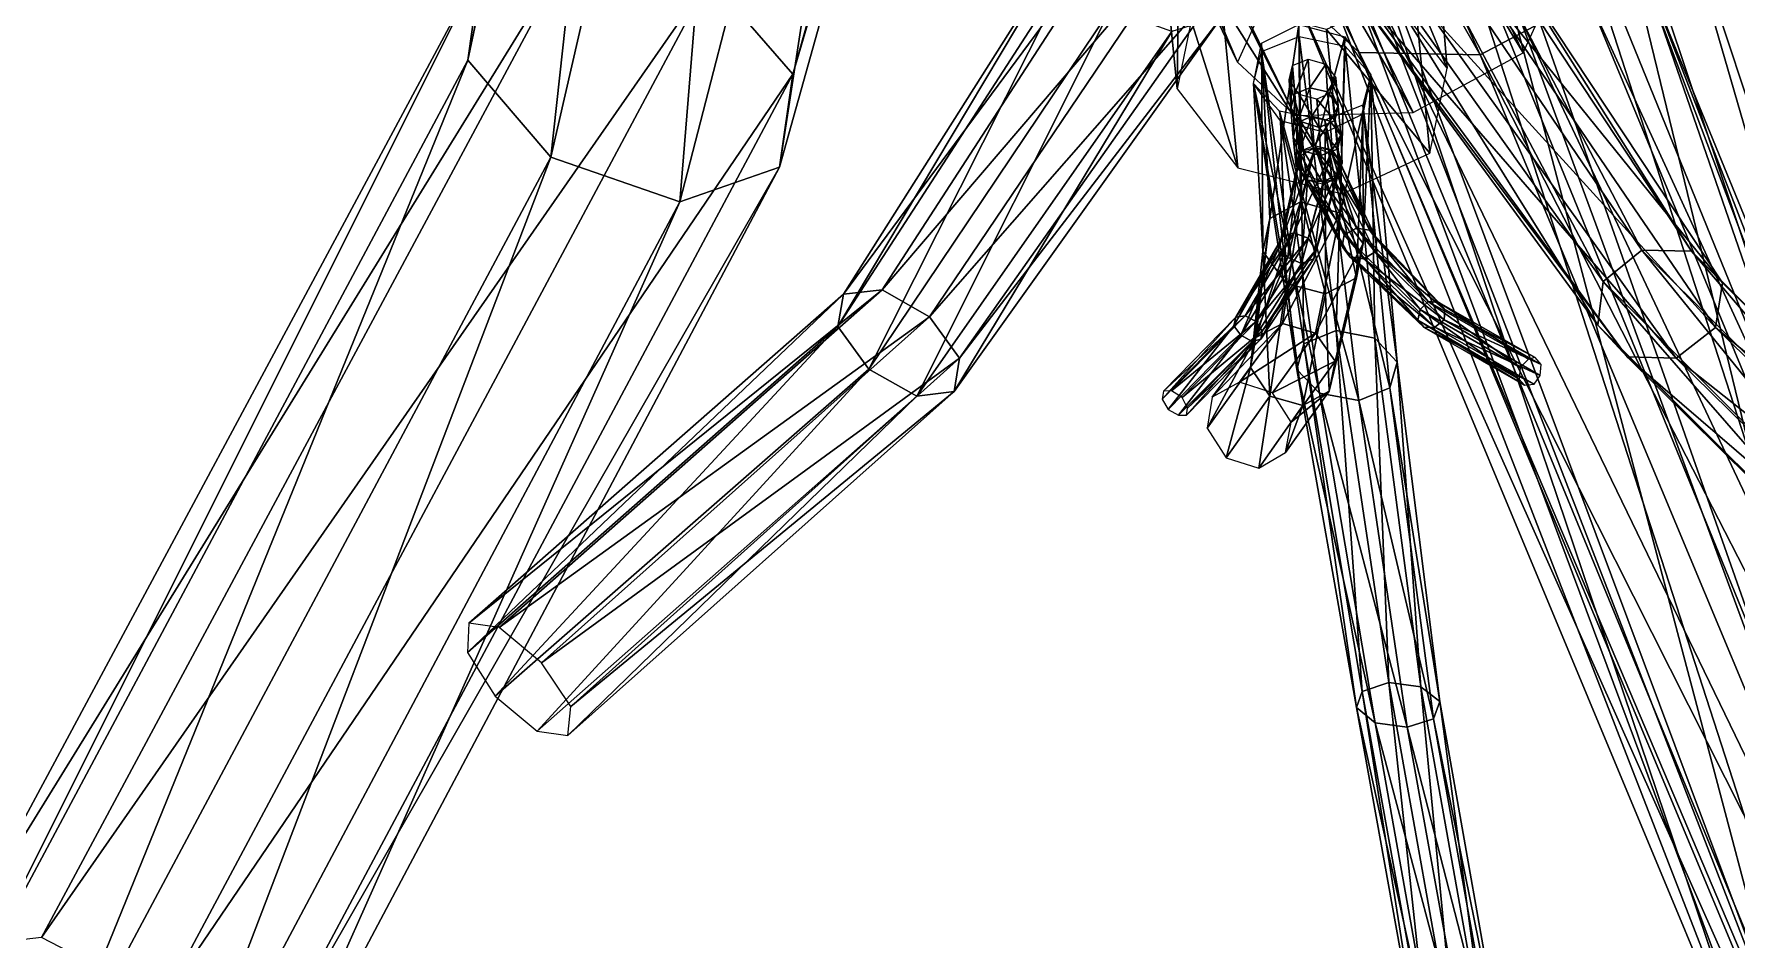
# Model space of a CAD drawing. Extents: x -19.7 to 19.7, y -24.1 to 24.1.
# Drawn here: x 0.004 to 4.133, y -20.372 to -18.175 of the extents above; entities that cross this region are included whole.
import ezdxf

# ---------------------------------------------------------------- set-up
doc = ezdxf.new("R2010")
doc.units = 0

msp = doc.modelspace()

# ---------------------------------------------------------------- linework, layer by layer
at = {"layer": 'aqua100', "color": 3}
for points in [[(1.50689, -14.91918, 16.25378), (2.92187, -18.24353, 17.34649), (1.43188, -15.16174, 16.03765)], [(1.50689, -14.91918, 16.25378), (3.00762, -18.05444, 17.59698), (2.92187, -18.24353, 17.34649)], [(1.66998, -15.11639, 18.25805), (3.0595, -18.07293, 19.95037), (3.21685, -18.22039, 19.74426)], [(1.66998, -15.11639, 18.25805), (3.21685, -18.22039, 19.74426), (1.87164, -15.35681, 18.05206)], [(1.43188, -15.16174, 16.03765), (2.92187, -18.24353, 17.34649), (3.0614, -18.37316, 17.14593)], [(1.43188, -15.16174, 16.03765), (3.0614, -18.37316, 17.14593), (1.58618, -15.34027, 15.86022)], [(1.88421, -15.34899, 15.82275), (3.61431, -18.22106, 17.25994), (2.14965, -15.18377, 15.94384)], [(2.14965, -15.18377, 15.94384), (3.61431, -18.22106, 17.25994), (3.70233, -18.02728, 17.50622)], [(1.58618, -15.34027, 15.86022), (3.34814, -18.3656, 17.11096), (1.88421, -15.34899, 15.82275)], [(1.58618, -15.34027, 15.86022), (3.0614, -18.37316, 17.14593), (3.34814, -18.3656, 17.11096)], [(1.87164, -15.35681, 18.05206), (3.21685, -18.22039, 19.74426), (3.51043, -18.22564, 19.70611)], [(1.87164, -15.35681, 18.05206), (3.51043, -18.22564, 19.70611), (2.23406, -15.39135, 18.01019)], [(1.88421, -15.34899, 15.82275), (3.34814, -18.3656, 17.11096), (3.61431, -18.22106, 17.25994)], [(2.23406, -15.39135, 18.01019), (3.51043, -18.22564, 19.70611), (3.77246, -18.08703, 19.85949)], [(1.58544, -15.71759, 20.86199), (1.05621, -18.23846, 22.76678), (1.52563, -16.02722, 20.60937)], [(1.58544, -15.71759, 20.86199), (1.0874, -18.01458, 23.01818), (1.05621, -18.23846, 22.76678)], [(2.50616, -15.92547, 20.93341), (1.84405, -18.27258, 23.19464), (1.6419, -18.03985, 23.31982)], [(2.445, -16.23468, 20.6809), (1.84405, -18.27258, 23.19464), (2.50616, -15.92547, 20.93341)], [(1.52563, -16.02722, 20.60937), (1.05621, -18.23846, 22.76678), (1.25701, -18.47387, 22.64349)], [(1.52563, -16.02722, 20.60937), (1.25701, -18.47387, 22.64349), (1.75506, -16.3081, 20.45397)], [(2.445, -16.23468, 20.6809), (1.81127, -18.49792, 22.94293), (1.84405, -18.27258, 23.19464)], [(2.13525, -16.3941, 20.48504), (1.81127, -18.49792, 22.94293), (2.445, -16.23468, 20.6809)], [(1.75506, -16.3081, 20.45397), (1.25701, -18.47387, 22.64349), (1.56976, -18.58245, 22.71624)], [(1.75506, -16.3081, 20.45397), (1.56976, -18.58245, 22.71624), (2.13525, -16.3941, 20.48504)], [(2.13525, -16.3941, 20.48504), (1.56976, -18.58245, 22.71624), (1.81127, -18.49792, 22.94293)], [(3.42163, -17.4826, 22.87158), (4.25219, -20.62158, 24.33782), (3.13812, -17.6405, 22.70965)], [(3.75787, -17.5111, 22.83337), (4.48632, -20.50903, 24.5003), (3.42163, -17.4826, 22.87158)], [(3.42163, -17.4826, 22.87158), (4.48632, -20.50903, 24.5003), (4.25219, -20.62158, 24.33782)], [(3.75787, -17.5111, 22.83337), (4.76348, -20.51165, 24.46484), (4.48632, -20.50903, 24.5003)], [(3.95153, -17.71081, 22.61718), (4.76348, -20.51165, 24.46484), (3.75787, -17.5111, 22.83337)], [(3.13812, -17.6405, 22.70965), (4.19848, -20.78259, 24.07635), (3.07684, -17.89276, 22.44598)], [(3.13812, -17.6405, 22.70965), (4.25219, -20.62158, 24.33782), (4.19848, -20.78259, 24.07635)], [(2.78277, -17.70782, 23.59613), (2.77593, -18.3078, 23.94476), (2.7362, -17.90924, 23.42138)], [(2.78277, -17.70782, 23.59613), (2.81793, -18.10443, 24.11706), (2.77593, -18.3078, 23.94476)], [(3.88684, -17.96759, 22.35839), (4.9187, -20.62921, 24.25439), (3.95153, -17.71081, 22.61718)], [(3.95153, -17.71081, 22.61718), (4.9187, -20.62921, 24.25439), (4.76348, -20.51165, 24.46484)], [(3.39538, -17.73632, 20.36737), (4.56762, -21.35668, 21.16674), (3.13574, -17.87487, 20.21173)], [(3.39538, -17.73632, 20.36737), (4.82904, -21.24688, 21.34777), (4.56762, -21.35668, 21.16674)], [(3.69366, -17.74121, 20.32781), (4.82904, -21.24688, 21.34777), (3.39538, -17.73632, 20.36737)], [(3.69366, -17.74121, 20.32781), (5.11236, -21.22583, 21.31158), (4.82904, -21.24688, 21.34777)], [(3.85137, -17.88519, 20.11614), (5.11236, -21.22583, 21.31158), (3.69366, -17.74121, 20.32781)], [(3.29748, -17.80902, 23.76403), (3.80853, -18.77532, 24.87799), (3.17559, -17.88543, 23.70184)], [(3.29748, -17.80902, 23.76403), (3.90228, -18.6997, 24.91528), (3.80853, -18.77532, 24.87799)], [(3.44549, -17.82635, 23.75), (3.90228, -18.6997, 24.91528), (3.29748, -17.80902, 23.76403)], [(3.44549, -17.82635, 23.75), (4.02276, -18.70178, 24.88793), (3.90228, -18.6997, 24.91528)], [(3.5354, -17.92834, 23.6679), (4.02276, -18.70178, 24.88793), (3.44549, -17.82635, 23.75)], [(2.67059, -17.85375, 23.55548), (2.06054, -18.79534, 24.22705), (1.96685, -18.80572, 24.1203)], [(2.67059, -17.85375, 23.55548), (1.96685, -18.80572, 24.1203), (2.54724, -17.88977, 23.45092)], [(2.81878, -17.90783, 23.58105), (2.06054, -18.79534, 24.22705), (2.67059, -17.85375, 23.55548)], [(3.13574, -17.87487, 20.21173), (4.48309, -21.49224, 20.87536), (3.0595, -18.07293, 19.95037)], [(3.13574, -17.87487, 20.21173), (4.56762, -21.35668, 21.16674), (4.48309, -21.49224, 20.87536)], [(3.39752, -17.8626, 23.6126), (3.43017, -18.25805, 24.13909), (3.28454, -18.06958, 24.25427)], [(3.35064, -18.06542, 23.43853), (3.43017, -18.25805, 24.13909), (3.39752, -17.8626, 23.6126)], [(2.54724, -17.88977, 23.45092), (1.95343, -18.88464, 24.01263), (2.52563, -17.99853, 23.3338)], [(2.54724, -17.88977, 23.45092), (1.96685, -18.80572, 24.1203), (1.95343, -18.88464, 24.01263)], [(2.81878, -17.90783, 23.58105), (2.17535, -18.86102, 24.2677), (2.06054, -18.79534, 24.22705)], [(2.90844, -18.02374, 23.51623), (2.17535, -18.86102, 24.2677), (2.81878, -17.90783, 23.58105)], [(2.7362, -17.90924, 23.42138), (2.92285, -18.49945, 23.82904), (2.88378, -18.09948, 23.30273)], [(2.7362, -17.90924, 23.42138), (2.77593, -18.3078, 23.94476), (2.92285, -18.49945, 23.82904)], [(3.07684, -17.89276, 22.44598), (4.35388, -20.90283, 23.86999), (3.26739, -18.09619, 22.23291)], [(3.07684, -17.89276, 22.44598), (4.19848, -20.78259, 24.07635), (4.35388, -20.90283, 23.86999)], [(3.17559, -17.88543, 23.70184), (3.79577, -18.88104, 24.79595), (3.15576, -18.00683, 23.59936)], [(3.17559, -17.88543, 23.70184), (3.80853, -18.77532, 24.87799), (3.79577, -18.88104, 24.79595)], [(3.77246, -18.08703, 19.85949), (5.25311, -21.3081, 21.08148), (3.85137, -17.88519, 20.11614)], [(3.85137, -17.88519, 20.11614), (5.25311, -21.3081, 21.08148), (5.11236, -21.22583, 21.31158)], [(1.32873, -17.93194, 23.24853), (0.02209, -20.36584, 24.83728), (-0.1878, -20.3905, 24.55401)], [(1.32873, -17.93194, 23.24853), (-0.1878, -20.3905, 24.55401), (1.0874, -18.01458, 23.01818)], [(1.6419, -18.03985, 23.31982), (0.02209, -20.36584, 24.83728), (1.32873, -17.93194, 23.24853)], [(3.51263, -18.05377, 23.56683), (4.09759, -18.77825, 24.81207), (3.5354, -17.92834, 23.6679)], [(3.5354, -17.92834, 23.6679), (4.09759, -18.77825, 24.81207), (4.02276, -18.70178, 24.88793)], [(2.52563, -17.99853, 23.3338), (1.95343, -18.88464, 24.01263), (2.02795, -18.98797, 23.96337)], [(2.52563, -17.99853, 23.3338), (2.02795, -18.98797, 23.96337), (2.61395, -18.11566, 23.27075)], [(3.60345, -18.12786, 22.1975), (4.86212, -20.79394, 23.99572), (3.88684, -17.96759, 22.35839)], [(3.88684, -17.96759, 22.35839), (4.86212, -20.79394, 23.99572), (4.9187, -20.62921, 24.25439)], [(1.0874, -18.01458, 23.01818), (-0.1878, -20.3905, 24.55401), (-0.19268, -20.57543, 24.27343)], [(1.0874, -18.01458, 23.01818), (-0.19268, -20.57543, 24.27343), (1.05621, -18.23846, 22.76678)], [(1.6419, -18.03985, 23.31982), (0.31738, -20.51861, 24.95074), (0.02209, -20.36584, 24.83728)], [(1.84405, -18.27258, 23.19464), (0.31738, -20.51861, 24.95074), (1.6419, -18.03985, 23.31982)], [(2.90844, -18.02374, 23.51623), (2.2481, -18.96124, 24.21801), (2.17535, -18.86102, 24.2677)], [(2.88531, -18.13098, 23.39868), (2.2481, -18.96124, 24.21801), (2.90844, -18.02374, 23.51623)], [(3.15576, -18.00683, 23.59936), (3.79577, -18.88104, 24.79595), (3.86669, -18.95806, 24.71948)], [(3.15576, -18.00683, 23.59936), (3.86669, -18.95806, 24.71948), (3.24285, -18.10723, 23.51751)], [(3.0595, -18.07293, 19.95037), (4.48309, -21.49224, 20.87536), (4.62084, -21.58044, 20.64978)], [(3.0595, -18.07293, 19.95037), (4.62084, -21.58044, 20.64978), (3.21685, -18.22039, 19.74426)], [(3.138, -18.16406, 23.31054), (3.388, -18.46398, 23.96771), (3.35064, -18.06542, 23.43853)], [(3.35064, -18.06542, 23.43853), (3.388, -18.46398, 23.96771), (3.43017, -18.25805, 24.13909)], [(3.38903, -18.12677, 23.50433), (4.08087, -18.88653, 24.73168), (3.51263, -18.05377, 23.56683)], [(3.51263, -18.05377, 23.56683), (4.08087, -18.88653, 24.73168), (4.09759, -18.77825, 24.81207)], [(2.61395, -18.11566, 23.27075), (2.02795, -18.98797, 23.96337), (2.14495, -19.05334, 24.00457)], [(2.61395, -18.11566, 23.27075), (2.14495, -19.05334, 24.00457), (2.76275, -18.16937, 23.29565)], [(2.88378, -18.09948, 23.30273), (2.92285, -18.49945, 23.82904), (3.17694, -18.56262, 23.83843)], [(2.88378, -18.09948, 23.30273), (3.17694, -18.56262, 23.83843), (3.138, -18.16406, 23.31054)], [(3.24285, -18.10723, 23.51751), (3.98559, -18.96099, 24.69262), (3.38903, -18.12677, 23.50433)], [(3.24285, -18.10723, 23.51751), (3.86669, -18.95806, 24.71948), (3.98559, -18.96099, 24.69262)], [(3.26739, -18.09619, 22.23291), (4.62811, -20.90686, 23.83789), (3.60345, -18.12786, 22.1975)], [(3.26739, -18.09619, 22.23291), (4.35388, -20.90283, 23.86999), (4.62811, -20.90686, 23.83789)], [(3.51043, -18.22564, 19.70611), (5.16503, -21.45043, 20.79443), (3.77246, -18.08703, 19.85949)], [(3.77246, -18.08703, 19.85949), (5.16503, -21.45043, 20.79443), (5.25311, -21.3081, 21.08148)], [(2.76275, -18.16937, 23.29565), (2.23535, -19.04241, 24.10925), (2.88531, -18.13098, 23.39868)], [(2.88531, -18.13098, 23.39868), (2.23535, -19.04241, 24.10925), (2.2481, -18.96124, 24.21801)], [(3.0708, -18.15179, 24.11138), (3.00073, -18.62243, 24.85839), (2.9804, -18.1972, 24.0606)], [(3.0708, -18.15179, 24.11138), (3.07495, -18.58245, 24.90203), (3.00073, -18.62243, 24.85839)], [(3.182, -18.18243, 24.11993), (3.07495, -18.58245, 24.90203), (3.0708, -18.15179, 24.11138)], [(3.138, -18.16406, 23.31054), (3.17694, -18.56262, 23.83843), (3.388, -18.46398, 23.96771)], [(3.38903, -18.12677, 23.50433), (3.98559, -18.96099, 24.69262), (4.08087, -18.88653, 24.73168)], [(3.60345, -18.12786, 22.1975), (4.62811, -20.90686, 23.83789), (4.86212, -20.79394, 23.99572)], [(2.76275, -18.16937, 23.29565), (2.14495, -19.05334, 24.00457), (2.23535, -19.04241, 24.10925)], [(2.9804, -18.1972, 24.0606), (2.9837, -18.70288, 24.80358), (2.96112, -18.29541, 23.99975)], [(3.07171, -18.18133, 24.14941), (3.08245, -18.92626, 24.65899), (2.97991, -18.21765, 24.08825)], [(2.9804, -18.1972, 24.0606), (3.00073, -18.62243, 24.85839), (2.9837, -18.70288, 24.80358)], [(3.18286, -18.20489, 24.14916), (3.16094, -18.89379, 24.71197), (3.07171, -18.18133, 24.14941)], [(3.07171, -18.18133, 24.14941), (3.16094, -18.89379, 24.71197), (3.08245, -18.92626, 24.65899)], [(3.182, -18.18243, 24.11993), (3.17059, -18.60943, 24.91125), (3.07495, -18.58245, 24.90203)], [(3.18286, -18.20489, 24.14916), (3.25457, -18.91253, 24.71166), (3.16094, -18.89379, 24.71197)], [(3.24487, -18.27386, 24.08374), (3.17059, -18.60943, 24.91125), (3.182, -18.18243, 24.11993)], [(3.24487, -18.27386, 24.08374), (3.25457, -18.91253, 24.71166), (3.18286, -18.20489, 24.14916)], [(1.05621, -18.23846, 22.76678), (-0.19268, -20.57543, 24.27343), (0.01037, -20.81085, 24.14953)], [(1.05621, -18.23846, 22.76678), (0.01037, -20.81085, 24.14953), (1.25701, -18.47387, 22.64349)], [(2.97991, -18.21765, 24.08825), (3.06549, -18.98876, 24.58105), (2.96112, -18.29541, 23.99975)], [(2.97991, -18.21765, 24.08825), (3.08245, -18.92626, 24.65899), (3.06549, -18.98876, 24.58105)], [(3.0935, -18.2362, 24.07696), (3.06121, -18.32049, 24.14746), (3.0556, -18.25183, 24.05798)], [(3.0935, -18.2362, 24.07696), (3.09729, -18.30535, 24.16833), (3.06121, -18.32049, 24.14746)], [(3.13647, -18.24804, 24.0802), (3.09729, -18.30535, 24.16833), (3.0935, -18.2362, 24.07696)], [(3.21685, -18.22039, 19.74426), (4.62084, -21.58044, 20.64978), (4.9024, -21.56158, 20.61614)], [(3.21685, -18.22039, 19.74426), (4.9024, -21.56158, 20.61614), (3.51043, -18.22564, 19.70611)], [(3.51043, -18.22564, 19.70611), (4.9024, -21.56158, 20.61614), (5.16503, -21.45043, 20.79443)], [(1.84405, -18.27258, 23.19464), (0.52008, -20.75305, 24.8291), (0.31738, -20.51861, 24.95074)], [(1.81127, -18.49792, 22.94293), (0.52008, -20.75305, 24.8291), (1.84405, -18.27258, 23.19464)], [(3.0556, -18.25183, 24.05798), (3.05133, -18.35504, 24.11694), (3.0476, -18.28662, 24.02722)], [(3.0476, -18.28662, 24.02722), (3.05133, -18.35504, 24.11694), (3.07574, -18.38726, 24.09539)], [(3.0476, -18.28662, 24.02722), (3.07574, -18.38726, 24.09539), (3.07165, -18.32159, 24.00671)], [(3.0556, -18.25183, 24.05798), (3.06121, -18.32049, 24.14746), (3.05133, -18.35504, 24.11694)], [(3.13647, -18.24804, 24.0802), (3.14025, -18.31573, 24.16815), (3.09729, -18.30535, 24.16833)], [(3.16052, -18.28179, 24.05938), (3.14025, -18.31573, 24.16815), (3.13647, -18.24804, 24.0802)], [(3.16052, -18.28179, 24.05938), (3.16607, -18.35034, 24.14849), (3.14025, -18.31573, 24.16815)], [(3.15057, -18.31671, 24.02795), (3.16607, -18.35034, 24.14849), (3.16052, -18.28179, 24.05938)], [(3.24487, -18.27386, 24.08374), (3.22668, -18.68353, 24.87988), (3.17059, -18.60943, 24.91125)], [(3.22576, -18.34759, 23.99633), (3.30889, -18.97064, 24.65637), (3.24487, -18.27386, 24.08374)], [(3.22607, -18.36962, 24.02227), (3.22668, -18.68353, 24.87988), (3.24487, -18.27386, 24.08374)], [(3.24487, -18.27386, 24.08374), (3.30889, -18.97064, 24.65637), (3.25457, -18.91253, 24.71166)], [(2.96112, -18.29541, 23.99975), (3.04101, -18.77996, 24.77276), (3.02655, -18.38568, 23.96313)], [(2.96112, -18.29541, 23.99975), (3.06549, -18.98876, 24.58105), (3.12066, -19.04608, 24.52819)], [(2.96112, -18.29541, 23.99975), (2.9837, -18.70288, 24.80358), (3.04101, -18.77996, 24.77276)], [(2.96112, -18.29541, 23.99975), (3.12066, -19.04608, 24.52819), (3.02368, -18.36236, 23.9367)], [(3.06121, -18.32049, 24.14746), (3.05657, -18.4259, 24.20458), (3.05133, -18.35504, 24.11694)], [(3.06121, -18.32049, 24.14746), (3.06671, -18.39086, 24.23693), (3.05657, -18.4259, 24.20458)], [(3.09729, -18.30535, 24.16833), (3.06671, -18.39086, 24.23693), (3.06121, -18.32049, 24.14746)], [(3.09729, -18.30535, 24.16833), (3.10186, -18.37432, 24.25744), (3.06671, -18.39086, 24.23693)], [(3.07165, -18.32159, 24.00671), (3.07574, -18.38726, 24.09539), (3.12023, -18.40155, 24.09582)], [(3.07165, -18.32159, 24.00671), (3.12023, -18.40155, 24.09582), (3.11468, -18.33319, 24.00701)], [(3.14025, -18.31573, 24.16815), (3.10186, -18.37432, 24.25744), (3.09729, -18.30535, 24.16833)], [(3.14025, -18.31573, 24.16815), (3.14685, -18.38696, 24.25976), (3.10186, -18.37432, 24.25744)], [(3.11468, -18.33319, 24.00701), (3.15783, -18.38488, 24.1181), (3.15057, -18.31671, 24.02795)], [(3.16607, -18.35034, 24.14849), (3.14685, -18.38696, 24.25976), (3.14025, -18.31573, 24.16815)], [(3.15057, -18.31671, 24.02795), (3.15783, -18.38488, 24.1181), (3.16607, -18.35034, 24.14849)], [(3.02368, -18.36236, 23.9367), (3.21618, -19.06427, 24.52807), (3.13354, -18.38427, 23.93444)], [(3.02368, -18.36236, 23.9367), (3.12066, -19.04608, 24.52819), (3.21618, -19.06427, 24.52807)], [(3.05133, -18.35504, 24.11694), (3.08172, -18.45892, 24.18634), (3.07574, -18.38726, 24.09539)], [(3.05133, -18.35504, 24.11694), (3.05657, -18.4259, 24.20458), (3.08172, -18.45892, 24.18634)], [(3.11468, -18.33319, 24.00701), (3.12023, -18.40155, 24.09582), (3.15783, -18.38488, 24.1181)], [(3.13354, -18.38427, 23.93444), (3.29156, -19.03344, 24.57891), (3.22576, -18.34759, 23.99633)], [(3.13482, -18.41406, 23.97277), (3.21069, -18.76672, 24.82592), (3.22607, -18.36962, 24.02227)], [(3.16607, -18.35034, 24.14849), (3.17248, -18.42089, 24.23974), (3.14685, -18.38696, 24.25976)], [(3.15783, -18.38488, 24.1181), (3.17248, -18.42089, 24.23974), (3.16607, -18.35034, 24.14849)], [(3.22607, -18.36962, 24.02227), (3.21069, -18.76672, 24.82592), (3.22668, -18.68353, 24.87988)], [(3.22576, -18.34759, 23.99633), (3.29156, -19.03344, 24.57891), (3.30889, -18.97064, 24.65637)], [(3.02655, -18.38568, 23.96313), (3.04101, -18.77996, 24.77276), (3.13507, -18.80529, 24.78131)], [(3.02655, -18.38568, 23.96313), (3.13507, -18.80529, 24.78131), (3.13482, -18.41406, 23.97277)], [(3.06671, -18.39086, 24.23693), (3.06396, -18.49572, 24.29815), (3.05657, -18.4259, 24.20458)], [(3.06671, -18.39086, 24.23693), (3.07141, -18.46051, 24.32586), (3.06396, -18.49572, 24.29815)], [(3.10186, -18.37432, 24.25744), (3.07141, -18.46051, 24.32586), (3.06671, -18.39086, 24.23693)], [(3.10186, -18.37432, 24.25744), (3.10809, -18.44604, 24.34918), (3.07141, -18.46051, 24.32586)], [(3.07574, -18.38726, 24.09539), (3.08172, -18.45892, 24.18634), (3.12432, -18.46954, 24.18792)], [(3.07574, -18.38726, 24.09539), (3.12432, -18.46954, 24.18792), (3.12023, -18.40155, 24.09582)], [(3.14685, -18.38696, 24.25976), (3.10809, -18.44604, 24.34918), (3.10186, -18.37432, 24.25744)], [(3.14685, -18.38696, 24.25976), (3.1513, -18.45623, 24.34887), (3.10809, -18.44604, 24.34918)], [(3.12023, -18.40155, 24.09582), (3.16412, -18.45422, 24.20916), (3.15783, -18.38488, 24.1181)], [(3.12023, -18.40155, 24.09582), (3.12432, -18.46954, 24.18792), (3.16412, -18.45422, 24.20916)], [(3.13354, -18.38427, 23.93444), (3.21618, -19.06427, 24.52807), (3.29156, -19.03344, 24.57891)], [(3.17248, -18.42089, 24.23974), (3.1513, -18.45623, 24.34887), (3.14685, -18.38696, 24.25976)], [(3.15783, -18.38488, 24.1181), (3.16412, -18.45422, 24.20916), (3.17248, -18.42089, 24.23974)], [(3.11016, -18.45025, 24.34594), (3.05834, -18.65722, 24.5747), (3.03179, -18.66613, 24.55468)], [(3.11016, -18.45025, 24.34594), (3.03179, -18.66613, 24.55468), (3.07696, -18.45941, 24.32067)], [(3.05657, -18.4259, 24.20458), (3.08898, -18.52886, 24.2763), (3.08172, -18.45892, 24.18634)], [(3.05657, -18.4259, 24.20458), (3.06396, -18.49572, 24.29815), (3.08898, -18.52886, 24.2763)], [(3.14801, -18.4649, 24.35052), (3.05834, -18.65722, 24.5747), (3.11016, -18.45025, 24.34594)], [(3.11016, -18.45025, 24.34594), (3.1809, -18.66217, 24.60302), (3.07666, -18.46923, 24.33142)], [(3.11016, -18.45025, 24.34594), (3.21081, -18.64617, 24.61596), (3.1809, -18.66217, 24.60302)], [(3.14721, -18.45617, 24.33984), (3.21081, -18.64617, 24.61596), (3.11016, -18.45025, 24.34594)], [(3.12432, -18.46954, 24.18792), (3.16729, -18.52252, 24.29711), (3.16412, -18.45422, 24.20916)], [(3.13482, -18.41406, 23.97277), (3.13507, -18.80529, 24.78131), (3.21069, -18.76672, 24.82592)], [(3.17248, -18.42089, 24.23974), (3.17547, -18.48919, 24.33001), (3.1513, -18.45623, 24.34887)], [(3.16412, -18.45422, 24.20916), (3.17547, -18.48919, 24.33001), (3.17248, -18.42089, 24.23974)], [(3.16412, -18.45422, 24.20916), (3.16729, -18.52252, 24.29711), (3.17547, -18.48919, 24.33001)], [(1.25701, -18.47387, 22.64349), (0.01037, -20.81085, 24.14953), (0.3045, -20.96331, 24.26574)], [(1.25701, -18.47387, 22.64349), (0.3045, -20.96331, 24.26574), (1.56976, -18.58245, 22.71624)], [(3.07696, -18.45941, 24.32067), (3.02325, -18.69146, 24.52532), (3.06823, -18.48986, 24.29071)], [(3.07696, -18.45941, 24.32067), (3.03179, -18.66613, 24.55468), (3.02325, -18.69146, 24.52532)], [(3.06823, -18.48986, 24.29071), (3.02325, -18.69146, 24.52532), (3.04394, -18.71679, 24.51202)], [(3.06823, -18.48986, 24.29071), (3.04394, -18.71679, 24.51202), (3.09216, -18.51971, 24.27545)], [(3.14801, -18.4649, 24.35052), (3.0935, -18.6701, 24.58056), (3.05834, -18.65722, 24.5747)], [(3.07666, -18.46923, 24.33142), (3.17614, -18.69036, 24.5819), (3.07092, -18.50109, 24.3081)], [(3.07666, -18.46923, 24.33142), (3.1809, -18.66217, 24.60302), (3.17614, -18.69036, 24.5819)], [(3.08172, -18.45892, 24.18634), (3.1314, -18.5393, 24.27709), (3.12432, -18.46954, 24.18792)], [(3.08172, -18.45892, 24.18634), (3.08898, -18.52886, 24.2763), (3.1314, -18.5393, 24.27709)], [(3.17028, -18.49511, 24.33361), (3.0935, -18.6701, 24.58056), (3.14801, -18.4649, 24.35052)], [(3.17028, -18.49511, 24.33361), (3.11218, -18.6983, 24.56524), (3.0935, -18.6701, 24.58056)], [(3.16326, -18.52575, 24.30413), (3.11218, -18.6983, 24.56524), (3.17028, -18.49511, 24.33361)], [(3.12432, -18.46954, 24.18792), (3.1314, -18.5393, 24.27709), (3.16729, -18.52252, 24.29711)], [(3.16827, -18.48236, 24.31579), (3.2423, -18.65106, 24.60864), (3.14721, -18.45617, 24.33984)], [(3.14721, -18.45617, 24.33984), (3.2423, -18.65106, 24.60864), (3.21081, -18.64617, 24.61596)], [(3.16217, -18.51605, 24.29345), (3.26007, -18.67431, 24.59161), (3.16827, -18.48236, 24.31579)], [(3.16827, -18.48236, 24.31579), (3.26007, -18.67431, 24.59161), (3.2423, -18.65106, 24.60864)], [(1.56976, -18.58245, 22.71624), (0.5177, -20.93884, 24.54644), (1.81127, -18.49792, 22.94293)], [(1.81127, -18.49792, 22.94293), (0.5177, -20.93884, 24.54644), (0.52008, -20.75305, 24.8291)], [(3.09216, -18.51971, 24.27545), (3.04394, -18.71679, 24.51202), (3.07714, -18.7315, 24.5194)], [(3.07092, -18.50109, 24.3081), (3.19409, -18.71563, 24.56427), (3.0924, -18.52996, 24.28509)], [(3.07092, -18.50109, 24.3081), (3.17614, -18.69036, 24.5819), (3.19409, -18.71563, 24.56427)], [(3.09216, -18.51971, 24.27545), (3.07714, -18.7315, 24.5194), (3.13012, -18.53466, 24.27984)], [(3.13012, -18.53466, 24.27984), (3.07714, -18.7315, 24.5194), (3.10687, -18.7207, 24.53906)], [(3.0924, -18.52996, 24.28509), (3.19409, -18.71563, 24.56427), (3.22821, -18.72039, 24.55792)], [(3.0924, -18.52996, 24.28509), (3.22821, -18.72039, 24.55792), (3.13012, -18.53466, 24.27984)], [(3.16326, -18.52575, 24.30413), (3.10687, -18.7207, 24.53906), (3.11218, -18.6983, 24.56524)], [(3.13012, -18.53466, 24.27984), (3.10687, -18.7207, 24.53906), (3.16326, -18.52575, 24.30413)], [(3.13012, -18.53466, 24.27984), (3.25549, -18.70312, 24.56732), (3.16217, -18.51605, 24.29345)], [(3.13012, -18.53466, 24.27984), (3.22821, -18.72039, 24.55792), (3.25549, -18.70312, 24.56732)], [(3.16217, -18.51605, 24.29345), (3.25549, -18.70312, 24.56732), (3.26007, -18.67431, 24.59161)], [(1.56976, -18.58245, 22.71624), (0.3045, -20.96331, 24.26574), (0.5177, -20.93884, 24.54644)], [(3.07495, -18.58245, 24.90203), (3.031, -18.87677, 25.75384), (2.96679, -18.91137, 25.71948)], [(3.07495, -18.58245, 24.90203), (2.96679, -18.91137, 25.71948), (3.00073, -18.62243, 24.85839)], [(3.17059, -18.60943, 24.91125), (3.031, -18.87677, 25.75384), (3.07495, -18.58245, 24.90203)], [(3.17059, -18.60943, 24.91125), (3.11071, -18.90026, 25.76354), (3.031, -18.87677, 25.75384)], [(3.22668, -18.68353, 24.87988), (3.11071, -18.90026, 25.76354), (3.17059, -18.60943, 24.91125)], [(3.05834, -18.65722, 24.5747), (2.94036, -18.85876, 24.76873), (2.91833, -18.86157, 24.74511)], [(3.05834, -18.65722, 24.5747), (2.91833, -18.86157, 24.74511), (3.03179, -18.66613, 24.55468)], [(3.0935, -18.6701, 24.58056), (2.94036, -18.85876, 24.76873), (3.05834, -18.65722, 24.5747)], [(3.00073, -18.62243, 24.85839), (2.95312, -18.98364, 25.68164), (2.9837, -18.70288, 24.80358)], [(3.00073, -18.62243, 24.85839), (2.96679, -18.91137, 25.71948), (2.95312, -18.98364, 25.68164)], [(3.21081, -18.64617, 24.61596), (3.36474, -18.8432, 24.88098), (3.1809, -18.66217, 24.60302)], [(3.2423, -18.65106, 24.60864), (3.38446, -18.82379, 24.88586), (3.21081, -18.64617, 24.61596)], [(3.21081, -18.64617, 24.61596), (3.38446, -18.82379, 24.88586), (3.36474, -18.8432, 24.88098)], [(3.26007, -18.67431, 24.59161), (3.40985, -18.82659, 24.87628), (3.2423, -18.65106, 24.60864)], [(3.2423, -18.65106, 24.60864), (3.40985, -18.82659, 24.87628), (3.38446, -18.82379, 24.88586)], [(3.03179, -18.66613, 24.55468), (2.91833, -18.86157, 24.74511), (2.91351, -18.88317, 24.72186)], [(3.03179, -18.66613, 24.55468), (2.91351, -18.88317, 24.72186), (3.02325, -18.69146, 24.52532)], [(3.02325, -18.69146, 24.52532), (2.91351, -18.88317, 24.72186), (2.92999, -18.90515, 24.71228)], [(3.02325, -18.69146, 24.52532), (2.92999, -18.90515, 24.71228), (3.04394, -18.71679, 24.51202)], [(3.0935, -18.6701, 24.58056), (2.96716, -18.87231, 24.77667), (2.94036, -18.85876, 24.76873)], [(3.11218, -18.6983, 24.56524), (2.96716, -18.87231, 24.77667), (3.0935, -18.6701, 24.58056)], [(3.11218, -18.6983, 24.56524), (2.98187, -18.89593, 24.7633), (2.96716, -18.87231, 24.77667)], [(3.10687, -18.7207, 24.53906), (2.98187, -18.89593, 24.7633), (3.11218, -18.6983, 24.56524)], [(3.22668, -18.68353, 24.87988), (3.15893, -18.96856, 25.74768), (3.11071, -18.90026, 25.76354)], [(3.21069, -18.76672, 24.82592), (3.15893, -18.96856, 25.74768), (3.22668, -18.68353, 24.87988)], [(3.1809, -18.66217, 24.60302), (3.35937, -18.86883, 24.86474), (3.17614, -18.69036, 24.5819)], [(3.17614, -18.69036, 24.5819), (3.35937, -18.86883, 24.86474), (3.37481, -18.88659, 24.84588)], [(3.17614, -18.69036, 24.5819), (3.37481, -18.88659, 24.84588), (3.19409, -18.71563, 24.56427)], [(3.1809, -18.66217, 24.60302), (3.36474, -18.8432, 24.88098), (3.35937, -18.86883, 24.86474)], [(3.25549, -18.70312, 24.56732), (3.42431, -18.84289, 24.85614), (3.26007, -18.67431, 24.59161)], [(3.26007, -18.67431, 24.59161), (3.42431, -18.84289, 24.85614), (3.40985, -18.82659, 24.87628)], [(3.90228, -18.6997, 24.91528), (4.62829, -19.5946, 26.06799), (3.80853, -18.77532, 24.87799)], [(3.90228, -18.6997, 24.91528), (4.71282, -19.50695, 26.09411), (4.62829, -19.5946, 26.06799)], [(4.02276, -18.70178, 24.88793), (4.71282, -19.50695, 26.09411), (3.90228, -18.6997, 24.91528)], [(4.02276, -18.70178, 24.88793), (4.82391, -19.49536, 26.04968), (4.71282, -19.50695, 26.09411)], [(4.09759, -18.77825, 24.81207), (4.82391, -19.49536, 26.04968), (4.02276, -18.70178, 24.88793)], [(3.04394, -18.71679, 24.51202), (2.92999, -18.90515, 24.71228), (2.95758, -18.92053, 24.7207)], [(2.9837, -18.70288, 24.80358), (2.95312, -18.98364, 25.68164), (3.00042, -19.05316, 25.66699)], [(3.04394, -18.71679, 24.51202), (2.95758, -18.92053, 24.7207), (3.07714, -18.7315, 24.5194)], [(3.07714, -18.7315, 24.5194), (2.95758, -18.92053, 24.7207), (2.97839, -18.91522, 24.74182)], [(3.07714, -18.7315, 24.5194), (2.97839, -18.91522, 24.74182), (3.10687, -18.7207, 24.53906)], [(3.10687, -18.7207, 24.53906), (2.97839, -18.91522, 24.74182), (2.98187, -18.89593, 24.7633)], [(2.9837, -18.70288, 24.80358), (3.00042, -19.05316, 25.66699), (3.04101, -18.77996, 24.77276)], [(3.19409, -18.71563, 24.56427), (3.40045, -18.8858, 24.83782), (3.22821, -18.72039, 24.55792)], [(3.19409, -18.71563, 24.56427), (3.37481, -18.88659, 24.84588), (3.40045, -18.8858, 24.83782)], [(3.22821, -18.72039, 24.55792), (3.42279, -18.8684, 24.84185), (3.25549, -18.70312, 24.56732)], [(3.22821, -18.72039, 24.55792), (3.40045, -18.8858, 24.83782), (3.42279, -18.8684, 24.84185)], [(3.25549, -18.70312, 24.56732), (3.42279, -18.8684, 24.84185), (3.42431, -18.84289, 24.85614)], [(3.04101, -18.77996, 24.77276), (3.00042, -19.05316, 25.66699), (3.08032, -19.07586, 25.68023)], [(3.04101, -18.77996, 24.77276), (3.08032, -19.07586, 25.68023), (3.13507, -18.80529, 24.78131)], [(3.13507, -18.80529, 24.78131), (3.14428, -19.04138, 25.71447), (3.21069, -18.76672, 24.82592)], [(3.21069, -18.76672, 24.82592), (3.14428, -19.04138, 25.71447), (3.15893, -18.96856, 25.74768)], [(3.80853, -18.77532, 24.87799), (4.61901, -19.70385, 25.9909), (3.79577, -18.88104, 24.79595)], [(3.80853, -18.77532, 24.87799), (4.62829, -19.5946, 26.06799), (4.61901, -19.70385, 25.9909)], [(4.08087, -18.88653, 24.73168), (4.89709, -19.56256, 25.96435), (4.09759, -18.77825, 24.81207)], [(4.09759, -18.77825, 24.81207), (4.89709, -19.56256, 25.96435), (4.82391, -19.49536, 26.04968)], [(1.96685, -18.80572, 24.1203), (1.05834, -19.60418, 24.49896), (1.05487, -19.6751, 24.38269)], [(1.96685, -18.80572, 24.1203), (1.05487, -19.6751, 24.38269), (1.95343, -18.88464, 24.01263)], [(2.06054, -18.79534, 24.22705), (1.05834, -19.60418, 24.49896), (1.96685, -18.80572, 24.1203)], [(2.06054, -18.79534, 24.22705), (1.1322, -19.61425, 24.61737), (1.05834, -19.60418, 24.49896)], [(2.17535, -18.86102, 24.2677), (1.1322, -19.61425, 24.61737), (2.06054, -18.79534, 24.22705)], [(3.13507, -18.80529, 24.78131), (3.08032, -19.07586, 25.68023), (3.14428, -19.04138, 25.71447)], [(3.38446, -18.82379, 24.88586), (3.60693, -18.98352, 25.14257), (3.36474, -18.8432, 24.88098)], [(3.38446, -18.82379, 24.88586), (3.62725, -18.96392, 25.14276), (3.60693, -18.98352, 25.14257)], [(3.40985, -18.82659, 24.87628), (3.62725, -18.96392, 25.14276), (3.38446, -18.82379, 24.88586)], [(2.17535, -18.86102, 24.2677), (1.23492, -19.69995, 24.66918), (1.1322, -19.61425, 24.61737)], [(2.2481, -18.96124, 24.21801), (1.23492, -19.69995, 24.66918), (2.17535, -18.86102, 24.2677)], [(2.91833, -18.86157, 24.74511), (2.74273, -19.04107, 24.89935), (2.73901, -19.06048, 24.8742)], [(2.91833, -18.86157, 24.74511), (2.73901, -19.06048, 24.8742), (2.91351, -18.88317, 24.72186)], [(2.94036, -18.85876, 24.76873), (2.76196, -19.04034, 24.92285), (2.74273, -19.04107, 24.89935)], [(2.94036, -18.85876, 24.76873), (2.74273, -19.04107, 24.89935), (2.91833, -18.86157, 24.74511)], [(2.96716, -18.87231, 24.77667), (2.76196, -19.04034, 24.92285), (2.94036, -18.85876, 24.76873)], [(3.36474, -18.8432, 24.88098), (3.60485, -19.01177, 25.13159), (3.35937, -18.86883, 24.86474)], [(3.36474, -18.8432, 24.88098), (3.60693, -18.98352, 25.14257), (3.60485, -19.01177, 25.13159)], [(3.40985, -18.82659, 24.87628), (3.64392, -18.95928, 25.12768), (3.62725, -18.96392, 25.14276)], [(3.42431, -18.84289, 24.85614), (3.64392, -18.95928, 25.12768), (3.40985, -18.82659, 24.87628)], [(3.42279, -18.8684, 24.84185), (3.65814, -18.97662, 25.10803), (3.42431, -18.84289, 24.85614)], [(3.42431, -18.84289, 24.85614), (3.65814, -18.97662, 25.10803), (3.64392, -18.95928, 25.12768)], [(1.95343, -18.88464, 24.01263), (1.05487, -19.6751, 24.38269), (1.12255, -19.78082, 24.33697)], [(1.95343, -18.88464, 24.01263), (1.12255, -19.78082, 24.33697), (2.02795, -18.98797, 23.96337)], [(2.91351, -18.88317, 24.72186), (2.73901, -19.06048, 24.8742), (2.75421, -19.08544, 24.8648)], [(2.91351, -18.88317, 24.72186), (2.75421, -19.08544, 24.8648), (2.92999, -18.90515, 24.71228)], [(2.92999, -18.90515, 24.71228), (2.75421, -19.08544, 24.8648), (2.77862, -19.09967, 24.87561)], [(2.96716, -18.87231, 24.77667), (2.78778, -19.05645, 24.93383), (2.76196, -19.04034, 24.92285)], [(2.92999, -18.90515, 24.71228), (2.77862, -19.09967, 24.87561), (2.95758, -18.92053, 24.7207)], [(2.98187, -18.89593, 24.7633), (2.78778, -19.05645, 24.93383), (2.96716, -18.87231, 24.77667)], [(2.98187, -18.89593, 24.7633), (2.8009, -19.08258, 24.92541), (2.78778, -19.05645, 24.93383)], [(2.97839, -18.91522, 24.74182), (2.8009, -19.08258, 24.92541), (2.98187, -18.89593, 24.7633)], [(3.031, -18.87677, 25.75384), (2.92645, -19.0194, 26.6618), (2.86059, -19.05541, 26.63354)], [(3.031, -18.87677, 25.75384), (2.86059, -19.05541, 26.63354), (2.96679, -18.91137, 25.71948)], [(3.11071, -18.90026, 25.76354), (2.92645, -19.0194, 26.6618), (3.031, -18.87677, 25.75384)], [(3.11071, -18.90026, 25.76354), (3.00701, -19.04504, 26.67974), (2.92645, -19.0194, 26.6618)], [(3.15893, -18.96856, 25.74768), (3.00701, -19.04504, 26.67974), (3.11071, -18.90026, 25.76354)], [(3.16094, -18.89379, 24.71197), (3.2246, -19.7691, 25.07781), (3.08245, -18.92626, 24.65899)], [(3.16094, -18.89379, 24.71197), (3.28887, -19.74755, 25.12634), (3.2246, -19.7691, 25.07781)], [(3.25457, -18.91253, 24.71166), (3.28887, -19.74755, 25.12634), (3.16094, -18.89379, 24.71197)], [(3.35937, -18.86883, 24.86474), (3.61791, -19.0263, 25.10839), (3.37481, -18.88659, 24.84588)], [(3.35937, -18.86883, 24.86474), (3.60485, -19.01177, 25.13159), (3.61791, -19.0263, 25.10839)], [(3.37481, -18.88659, 24.84588), (3.64111, -19.02465, 25.09594), (3.40045, -18.8858, 24.83782)], [(3.37481, -18.88659, 24.84588), (3.61791, -19.0263, 25.10839), (3.64111, -19.02465, 25.09594)], [(3.40045, -18.8858, 24.83782), (3.65612, -19.00335, 25.09344), (3.42279, -18.8684, 24.84185)], [(3.40045, -18.8858, 24.83782), (3.64111, -19.02465, 25.09594), (3.65612, -19.00335, 25.09344)], [(3.42279, -18.8684, 24.84185), (3.65612, -19.00335, 25.09344), (3.65814, -18.97662, 25.10803)], [(3.79577, -18.88104, 24.79595), (4.6914, -19.77331, 25.90728), (3.86669, -18.95806, 24.71948)], [(3.79577, -18.88104, 24.79595), (4.61901, -19.70385, 25.9909), (4.6914, -19.77331, 25.90728)], [(3.98559, -18.96099, 24.69262), (4.88537, -19.67376, 25.89093), (4.08087, -18.88653, 24.73168)], [(4.08087, -18.88653, 24.73168), (4.88537, -19.67376, 25.89093), (4.89709, -19.56256, 25.96435)], [(2.95758, -18.92053, 24.7207), (2.77862, -19.09967, 24.87561), (2.79852, -19.09954, 24.89886)], [(2.95758, -18.92053, 24.7207), (2.79852, -19.09954, 24.89886), (2.97839, -18.91522, 24.74182)], [(2.97839, -18.91522, 24.74182), (2.79852, -19.09954, 24.89886), (2.8009, -19.08258, 24.92541)], [(2.96679, -18.91137, 25.71948), (2.84814, -19.13134, 26.609), (2.95312, -18.98364, 25.68164)], [(2.96679, -18.91137, 25.71948), (2.86059, -19.05541, 26.63354), (2.84814, -19.13134, 26.609)], [(3.08245, -18.92626, 24.65899), (3.21057, -19.80847, 25.00152), (3.06549, -18.98876, 24.58105)], [(3.08245, -18.92626, 24.65899), (3.2246, -19.7691, 25.07781), (3.21057, -19.80847, 25.00152)], [(3.30889, -18.97064, 24.65637), (3.36645, -19.75817, 25.12274), (3.25457, -18.91253, 24.71166)], [(3.25457, -18.91253, 24.71166), (3.36645, -19.75817, 25.12274), (3.28887, -19.74755, 25.12634)], [(2.02795, -18.98797, 23.96337), (1.12255, -19.78082, 24.33697), (1.22448, -19.8656, 24.38732)], [(2.02795, -18.98797, 23.96337), (1.22448, -19.8656, 24.38732), (2.14495, -19.05334, 24.00457)], [(2.2481, -18.96124, 24.21801), (1.30548, -19.80615, 24.62445), (1.23492, -19.69995, 24.66918)], [(2.23535, -19.04241, 24.10925), (1.30548, -19.80615, 24.62445), (2.2481, -18.96124, 24.21801)], [(2.95312, -18.98364, 25.68164), (2.84814, -19.13134, 26.609), (2.89459, -19.20281, 26.60552)], [(2.95312, -18.98364, 25.68164), (2.89459, -19.20281, 26.60552), (3.00042, -19.05316, 25.66699)], [(3.15893, -18.96856, 25.74768), (3.05175, -19.11645, 26.67559), (3.00701, -19.04504, 26.67974)], [(3.14428, -19.04138, 25.71447), (3.05175, -19.11645, 26.67559), (3.15893, -18.96856, 25.74768)], [(3.06549, -18.98876, 24.58105), (3.21057, -19.80847, 25.00152), (3.25555, -19.84521, 24.94964)], [(3.06549, -18.98876, 24.58105), (3.25555, -19.84521, 24.94964), (3.12066, -19.04608, 24.52819)], [(3.29156, -19.03344, 24.57891), (3.41235, -19.79394, 25.07), (3.30889, -18.97064, 24.65637)], [(3.30889, -18.97064, 24.65637), (3.41235, -19.79394, 25.07), (3.36645, -19.75817, 25.12274)], [(3.86669, -18.95806, 24.71948), (4.79986, -19.76086, 25.86376), (3.98559, -18.96099, 24.69262)], [(3.86669, -18.95806, 24.71948), (4.6914, -19.77331, 25.90728), (4.79986, -19.76086, 25.86376)], [(3.98559, -18.96099, 24.69262), (4.79986, -19.76086, 25.86376), (4.88537, -19.67376, 25.89093)], [(2.14495, -19.05334, 24.00457), (1.22448, -19.8656, 24.38732), (1.29858, -19.87585, 24.50543)], [(2.14495, -19.05334, 24.00457), (1.29858, -19.87585, 24.50543), (2.23535, -19.04241, 24.10925)], [(2.23535, -19.04241, 24.10925), (1.29858, -19.87585, 24.50543), (1.30548, -19.80615, 24.62445)], [(3.00042, -19.05316, 25.66699), (2.89459, -19.20281, 26.60552), (2.97351, -19.22808, 26.62304)], [(3.00042, -19.05316, 25.66699), (2.97351, -19.22808, 26.62304), (3.08032, -19.07586, 25.68023)], [(3.14428, -19.04138, 25.71447), (3.03851, -19.19012, 26.65026), (3.05175, -19.11645, 26.67559)], [(3.08032, -19.07586, 25.68023), (3.03851, -19.19012, 26.65026), (3.14428, -19.04138, 25.71447)], [(3.12066, -19.04608, 24.52819), (3.33361, -19.85577, 24.94903), (3.21618, -19.06427, 24.52807)], [(3.12066, -19.04608, 24.52819), (3.25555, -19.84521, 24.94964), (3.33361, -19.85577, 24.94903)], [(3.21618, -19.06427, 24.52807), (3.39697, -19.83587, 24.99621), (3.29156, -19.03344, 24.57891)], [(3.21618, -19.06427, 24.52807), (3.33361, -19.85577, 24.94903), (3.39697, -19.83587, 24.99621)], [(3.29156, -19.03344, 24.57891), (3.39697, -19.83587, 24.99621), (3.41235, -19.79394, 25.07)], [(3.08032, -19.07586, 25.68023), (2.97351, -19.22808, 26.62304), (3.03851, -19.19012, 26.65026)], [(3.2246, -19.7691, 25.07781), (3.37451, -20.71765, 25.23669), (3.21057, -19.80847, 25.00152)], [(3.28887, -19.74755, 25.12634), (3.3905, -20.69311, 25.31494), (3.2246, -19.7691, 25.07781)], [(3.2246, -19.7691, 25.07781), (3.3905, -20.69311, 25.31494), (3.37451, -20.71765, 25.23669)], [(3.28887, -19.74755, 25.12634), (3.4544, -20.67694, 25.36834), (3.3905, -20.69311, 25.31494)], [(3.36645, -19.75817, 25.12274), (3.4544, -20.67694, 25.36834), (3.28887, -19.74755, 25.12634)], [(3.41235, -19.79394, 25.07), (3.53094, -20.68157, 25.36389), (3.36645, -19.75817, 25.12274)], [(3.36645, -19.75817, 25.12274), (3.53094, -20.68157, 25.36389), (3.4544, -20.67694, 25.36834)], [(3.21057, -19.80847, 25.00152), (3.37451, -20.71765, 25.23669), (3.41528, -20.73858, 25.1762)], [(3.21057, -19.80847, 25.00152), (3.41528, -20.73858, 25.1762), (3.25555, -19.84521, 24.94964)], [(3.39697, -19.83587, 24.99621), (3.5733, -20.70379, 25.30462), (3.41235, -19.79394, 25.07)], [(3.41235, -19.79394, 25.07), (3.5733, -20.70379, 25.30462), (3.53094, -20.68157, 25.36389)], [(3.25555, -19.84521, 24.94964), (3.49383, -20.74438, 25.17315), (3.33361, -19.85577, 24.94903)], [(3.25555, -19.84521, 24.94964), (3.41528, -20.73858, 25.1762), (3.49383, -20.74438, 25.17315)], [(3.33361, -19.85577, 24.94903), (3.55822, -20.72973, 25.22784), (3.39697, -19.83587, 24.99621)], [(3.33361, -19.85577, 24.94903), (3.49383, -20.74438, 25.17315), (3.55822, -20.72973, 25.22784)], [(3.39697, -19.83587, 24.99621), (3.55822, -20.72973, 25.22784), (3.5733, -20.70379, 25.30462)]]:
    msp.add_3dface(points, dxfattribs=at)

doc.saveas('drawing.dxf')
